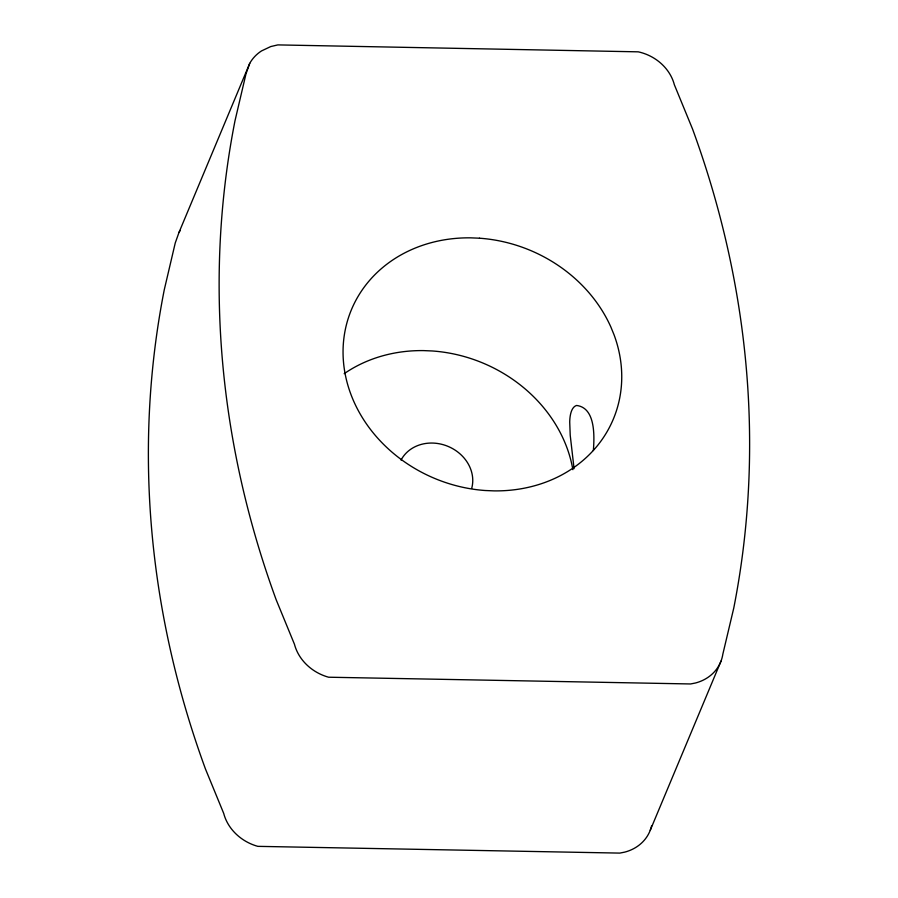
<?xml version="1.0" encoding="UTF-8"?>
<svg xmlns="http://www.w3.org/2000/svg" width="898" height="898" viewBox="0 0 898 898"><rect width="100%" height="100%" fill="white"/><g stroke="black" fill="none" stroke-linecap="round" stroke-linejoin="round"><path stroke-width="1.35" d="M593.365 450.538C594.454 436.226 595.621 407.905 576.673 405.469A47.123 16.254 72 0 0 569.714 422.06L570.219 435.261L574.069 468.644M249.723 63.365L245.996 73.838L235.007 120.725A1080.575 941.407 22.7 0 0 276.191 599.808L294.454 644.248A45.203 39.377 22.7 0 0 328.601 677.215L690.573 683.962L695.434 683.008A44.238 38.535 22.7 0 0 722.856 654.103L733.745 608.148A1080.575 941.407 22.7 0 0 692.56 129.065L674.353 84.749A44.238 38.535 22.7 0 0 638.265 51.837L277.841 44.9L270.736 46.561L261.475 50.95A44.294 38.592 22.7 0 0 249.723 63.365L178.971 232.503L175.245 242.976L164.255 289.852A1080.575 941.407 22.7 0 0 205.44 768.935L223.703 813.386A45.203 39.377 22.7 0 0 257.849 846.354L619.822 853.1L624.682 852.135A44.238 38.535 22.7 0 0 651.656 825.632M650.253 830.268L721.004 661.13M178.971 232.503A44.294 38.592 22.7 0 1 180.229 230.427M344.181 373.691A141.918 123.643 22.7 0 1 423.575 350.602L432.32 350.972A141.918 123.643 22.7 0 1 572.868 469.676M401.036 460.113A38.221 33.293 22.7 0 1 447.406 446.126A38.221 33.293 22.7 0 1 471.719 488.299M479.487 238.206L470.743 237.847A141.918 123.643 22.7 0 0 343.238 358.56A141.918 123.643 22.7 0 0 485.313 490.521L494.057 490.88A141.918 123.643 22.7 0 0 613.996 334.662L610.865 327.007A141.918 123.643 22.7 0 0 479.487 238.206"/></g></svg>
